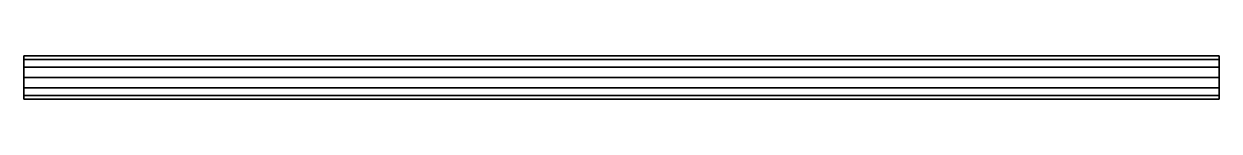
# Model space of a CAD drawing. Header units: inches. Extents: x 0 to 135, y -5 to 0.
import ezdxf

# ---------------------------------------------------------------- set-up
doc = ezdxf.new("R2010")
doc.units = ezdxf.units.IN
doc.header["$MEASUREMENT"] = 0
doc.layers.add('ACESSORIOS', color=253, linetype='Continuous')

msp = doc.modelspace()

# ---------------------------------------------------------------- linework, layer by layer
at = {"layer": 'ACESSORIOS'}
msp.add_3dface([(0, 0, 2.24), (0, -4.89, 2.24), (135.36, -4.89, 2.24), (135.36, 0, 2.24)], dxfattribs=at)

# ---------------------------------------------------------------- meshes
mesh = msp.add_polymesh((2, 7), dxfattribs=at)
for k, corner in enumerate([(0, -4.89, 2.24), (0, -4.08, 2.24), (0, -3.26, 2.24), (0, -2.45, 2.24), (0, -1.63, 2.24), (0, -0.82, 2.24), (0, 0, 2.24), (0, -4.89, 2.24), (0, -4.5, 1.1), (0, -3.61, 0.29), (0, -2.45), (0, -1.28, 0.29), (0, -0.4, 1.1), (0, 0, 2.24)]):
    mesh.set_mesh_vertex(divmod(k, 7), corner)
mesh = msp.add_polymesh((2, 7), dxfattribs=at)
for k, corner in enumerate([(0, -4.89, 2.24), (0, -4.5, 1.1), (0, -3.61, 0.29), (0, -2.45), (0, -1.28, 0.29), (0, -0.4, 1.1), (0, 0, 2.24), (135.36, -4.89, 2.24), (135.36, -4.5, 1.1), (135.36, -3.61, 0.29), (135.36, -2.45), (135.36, -1.28, 0.29), (135.36, -0.4, 1.1), (135.36, 0, 2.24)]):
    mesh.set_mesh_vertex(divmod(k, 7), corner)
mesh = msp.add_polymesh((2, 7), dxfattribs=at)
for k, corner in enumerate([(135.36, -4.89, 2.24), (135.36, -4.5, 1.1), (135.36, -3.61, 0.29), (135.36, -2.45), (135.36, -1.28, 0.29), (135.36, -0.4, 1.1), (135.36, 0, 2.24), (135.36, -4.89, 2.24), (135.36, -4.08, 2.24), (135.36, -3.26, 2.24), (135.36, -2.45, 2.24), (135.36, -1.63, 2.24), (135.36, -0.82, 2.24), (135.36, 0, 2.24)]):
    mesh.set_mesh_vertex(divmod(k, 7), corner)
mesh = msp.add_polymesh((2, 7), dxfattribs=at)
for k, corner in enumerate([(135.36, -4.89, 2.24), (135.36, -4.08, 2.24), (135.36, -3.26, 2.24), (135.36, -2.45, 2.24), (135.36, -1.63, 2.24), (135.36, -0.82, 2.24), (135.36, 0, 2.24), (135.36, -4.89, 2.24), (135.36, -4.5, 1.1), (135.36, -3.61, 0.29), (135.36, -2.45), (135.36, -1.28, 0.29), (135.36, -0.4, 1.1), (135.36, 0, 2.24)]):
    mesh.set_mesh_vertex(divmod(k, 7), corner)

doc.saveas('drawing.dxf')
